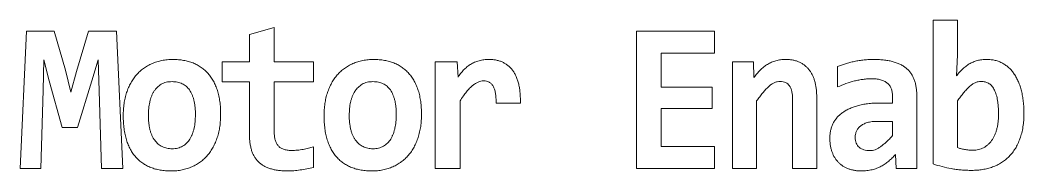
# Model space of a CAD drawing. Header units: millimetres. Extents: x -226 to 226, y -192 to 178.
# Drawn here: x -55.4 to 0.3, y 0.2 to 8.6 of the extents above; entities that cross this region are included whole.
import ezdxf

# ---------------------------------------------------------------- set-up
doc = ezdxf.new("R2010")
doc.units = ezdxf.units.MM

msp = doc.modelspace()

# ---------------------------------------------------------------- linework, layer by layer
at = {"color": 7, "linetype": 'Continuous', "lineweight": 15}
for p, q in [((-4.706, 0.61), (-4.706, 8.598)), ((-4.706, 8.598), (-3.362, 8.598)), ((-3.362, 8.598), (-3.362, 6.662)), ((-55.374, 0.36), (-55.022, 7.98)), ((-55.022, 7.98), (-53.49, 7.98)), ((-53.49, 7.98), (-52.857, 5.817)), ((-52.251, 5.748), (-51.586, 7.98)), ((-51.586, 7.98), (-50.026, 7.98)), ((-50.026, 7.98), (-49.668, 0.36)), ((-42.649, 7.8), (-41.272, 8.178)), ((-42.649, 6.283), (-42.649, 7.8)), ((-41.272, 8.178), (-41.272, 6.283)), ((-21.174, 0.36), (-21.174, 7.98)), ((-21.174, 7.98), (-16.841, 7.98)), ((-16.841, 7.98), (-16.841, 6.767)), ((-16.841, 6.767), (-19.799, 6.767)), ((-19.799, 6.767), (-19.799, 4.872)), ((-54.063, 6.389), (-54.101, 4.703)), ((-53.761, 5.223), (-54.063, 6.389)), ((-51.045, 6.389), (-51.392, 5.223)), ((-50.995, 4.668), (-51.045, 6.389)), ((-44.152, 5.176), (-44.152, 6.283)), ((-44.152, 6.283), (-42.649, 6.283)), ((-41.272, 6.283), (-39.097, 6.283)), ((-39.097, 6.283), (-39.097, 5.176)), ((-32.341, 0.36), (-32.341, 6.283)), ((-32.341, 6.283), (-31.125, 6.283)), ((-31.125, 6.283), (-31.075, 5.421)), ((-15.851, 0.36), (-15.851, 6.283)), ((-15.851, 6.283), (-14.688, 6.283)), ((-14.688, 6.283), (-14.655, 5.409)), ((-3.362, 6.662), (-3.417, 5.496)), ((-52.857, 5.817), (-52.555, 4.599)), ((-52.555, 4.599), (-52.251, 5.748)), ((-10.009, 4.884), (-10.009, 6.021)), ((-53.039, 2.628), (-53.761, 5.223)), ((-51.392, 5.223), (-52.191, 2.628)), ((-42.649, 5.176), (-44.152, 5.176)), ((-42.649, 2.284), (-42.649, 5.176)), ((-39.097, 5.176), (-41.272, 5.176)), ((-41.272, 5.176), (-41.272, 2.389)), ((-54.101, 4.703), (-54.222, 0.36)), ((-50.864, 0.36), (-50.995, 4.668)), ((-19.799, 4.872), (-16.98, 4.872)), ((-16.98, 4.872), (-16.98, 3.689)), ((-30.964, 4.108), (-30.964, 0.36)), ((-27.616, 3.981), (-28.965, 3.981)), ((-14.507, 4.108), (-14.507, 0.36)), ((-12.513, 0.36), (-12.513, 4.219)), ((-11.171, 4.336), (-11.171, 0.36)), ((-7.696, 3.993), (-6.963, 3.993)), ((-6.963, 3.993), (-6.963, 4.348)), ((-5.619, 4.405), (-5.619, 0.36)), ((-3.362, 4.108), (-3.362, 1.521)), ((-16.98, 3.689), (-19.799, 3.689)), ((-19.799, 3.689), (-19.799, 1.572)), ((-6.963, 2.977), (-7.784, 2.977)), ((-6.963, 2.184), (-6.963, 2.977)), ((-52.191, 2.628), (-53.039, 2.628)), ((-39.097, 1.555), (-39.097, 0.418)), ((-19.799, 1.572), (-16.841, 1.572)), ((-16.841, 1.572), (-16.841, 0.36)), ((-6.77, 0.36), (-6.804, 1.135)), ((-54.222, 0.36), (-55.374, 0.36)), ((-49.668, 0.36), (-50.864, 0.36)), ((-30.964, 0.36), (-32.341, 0.36)), ((-16.841, 0.36), (-21.174, 0.36)), ((-14.507, 0.36), (-15.851, 0.36)), ((-11.171, 0.36), (-12.513, 0.36)), ((-5.619, 0.36), (-6.77, 0.36))]:
    msp.add_line(p, q, dxfattribs=at)
for points, knots in [([(-49.652, 3.286), (-49.649, 3.401), (-49.645, 3.627), (-49.61, 3.956), (-49.552, 4.27), (-49.469, 4.568), (-49.364, 4.846), (-49.238, 5.105), (-49.09, 5.341), (-48.922, 5.557), (-48.732, 5.749), (-48.526, 5.922), (-48.296, 6.067), (-48.051, 6.193), (-47.785, 6.291), (-47.502, 6.362), (-47.203, 6.404), (-46.999, 6.409), (-46.895, 6.411)], [0, 0, 0, 0, 0.073521, 0.143709, 0.211368, 0.276972, 0.340224, 0.40118, 0.4601, 0.517938, 0.575091, 0.632243, 0.689415, 0.747906, 0.807889, 0.869637, 0.933439, 1, 1, 1, 1]), ([(-46.895, 6.411), (-46.793, 6.409), (-46.594, 6.404), (-46.304, 6.368), (-46.033, 6.305), (-45.778, 6.221), (-45.54, 6.113), (-45.322, 5.978), (-45.122, 5.82), (-44.942, 5.638), (-44.78, 5.432), (-44.638, 5.205), (-44.519, 4.954), (-44.419, 4.68), (-44.339, 4.384), (-44.286, 4.065), (-44.249, 3.725), (-44.246, 3.49), (-44.245, 3.369)], [0, 0, 0, 0, 0.066687, 0.130052, 0.190325, 0.248659, 0.305427, 0.360698, 0.415906, 0.471543, 0.528105, 0.586287, 0.646401, 0.709764, 0.776429, 0.846739, 0.920909, 1, 1, 1, 1]), ([(-38.507, 3.286), (-38.505, 3.401), (-38.5, 3.627), (-38.465, 3.956), (-38.407, 4.27), (-38.325, 4.568), (-38.219, 4.846), (-38.094, 5.105), (-37.946, 5.341), (-37.778, 5.557), (-37.588, 5.749), (-37.381, 5.922), (-37.151, 6.067), (-36.906, 6.193), (-36.641, 6.291), (-36.358, 6.362), (-36.059, 6.404), (-35.855, 6.409), (-35.75, 6.411)], [0, 0, 0, 0, 0.073521, 0.143709, 0.211368, 0.276972, 0.340224, 0.40118, 0.4601, 0.517938, 0.575091, 0.632243, 0.689415, 0.747906, 0.807889, 0.869637, 0.933439, 1, 1, 1, 1]), ([(-35.75, 6.411), (-35.648, 6.409), (-35.449, 6.404), (-35.16, 6.368), (-34.888, 6.305), (-34.633, 6.221), (-34.395, 6.113), (-34.177, 5.978), (-33.977, 5.82), (-33.797, 5.638), (-33.636, 5.432), (-33.493, 5.205), (-33.374, 4.954), (-33.274, 4.68), (-33.194, 4.384), (-33.141, 4.065), (-33.105, 3.725), (-33.102, 3.49), (-33.1, 3.369)], [0, 0, 0, 0, 0.066687, 0.130052, 0.190325, 0.248659, 0.305427, 0.360698, 0.415906, 0.471543, 0.528105, 0.586287, 0.646401, 0.709764, 0.776429, 0.846739, 0.920909, 1, 1, 1, 1]), ([(-31.075, 5.421), (-31.027, 5.494), (-30.934, 5.637), (-30.768, 5.83), (-30.584, 6), (-30.38, 6.146), (-30.154, 6.262), (-29.905, 6.347), (-29.631, 6.403), (-29.44, 6.408), (-29.34, 6.411)], [0, 0, 0, 0, 0.123934, 0.244377, 0.363385, 0.481642, 0.602207, 0.726042, 0.857968, 1, 1, 1, 1]), ([(-29.34, 6.411), (-29.272, 6.409), (-29.138, 6.404), (-28.942, 6.378), (-28.759, 6.327), (-28.588, 6.26), (-28.43, 6.172), (-28.284, 6.067), (-28.151, 5.943), (-28.034, 5.798), (-27.929, 5.636), (-27.839, 5.455), (-27.763, 5.254), (-27.704, 5.034), (-27.656, 4.796), (-27.629, 4.54), (-27.613, 4.266), (-27.615, 4.078), (-27.616, 3.981)], [0, 0, 0, 0, 0.06063, 0.1182, 0.17412, 0.227791, 0.280625, 0.33345, 0.386373, 0.440971, 0.497288, 0.556455, 0.619585, 0.686618, 0.757671, 0.833476, 0.914005, 1, 1, 1, 1]), ([(-14.655, 5.409), (-14.598, 5.482), (-14.485, 5.624), (-14.306, 5.823), (-14.114, 5.998), (-13.905, 6.145), (-13.679, 6.261), (-13.435, 6.347), (-13.168, 6.403), (-12.98, 6.408), (-12.883, 6.411)], [0, 0, 0, 0, 0.130761, 0.256321, 0.377885, 0.497071, 0.616071, 0.735227, 0.862248, 1, 1, 1, 1]), ([(-12.883, 6.411), (-12.813, 6.41), (-12.678, 6.407), (-12.482, 6.378), (-12.3, 6.333), (-12.133, 6.266), (-11.978, 6.185), (-11.838, 6.086), (-11.71, 5.972), (-11.596, 5.844), (-11.495, 5.701), (-11.407, 5.544), (-11.335, 5.372), (-11.274, 5.188), (-11.229, 4.991), (-11.193, 4.783), (-11.175, 4.563), (-11.172, 4.413), (-11.171, 4.336)], [0, 0, 0, 0, 0.068583, 0.132654, 0.194052, 0.252522, 0.309521, 0.365612, 0.420966, 0.47712, 0.534, 0.593077, 0.653458, 0.717213, 0.783559, 0.852454, 0.924646, 1, 1, 1, 1]), ([(-10.009, 6.021), (-9.939, 6.048), (-9.797, 6.106), (-9.572, 6.179), (-9.332, 6.245), (-9.079, 6.303), (-8.815, 6.352), (-8.543, 6.386), (-8.267, 6.407), (-8.082, 6.41), (-7.988, 6.411)], [0, 0, 0, 0, 0.108261, 0.22246, 0.341838, 0.468487, 0.599031, 0.731029, 0.864015, 1, 1, 1, 1]), ([(-7.988, 6.411), (-7.887, 6.409), (-7.694, 6.406), (-7.415, 6.384), (-7.159, 6.345), (-6.924, 6.29), (-6.709, 6.219), (-6.513, 6.135), (-6.338, 6.033), (-6.183, 5.914), (-6.046, 5.78), (-5.93, 5.63), (-5.831, 5.464), (-5.753, 5.282), (-5.693, 5.085), (-5.65, 4.873), (-5.624, 4.645), (-5.621, 4.487), (-5.619, 4.405)], [0, 0, 0, 0, 0.0842434, 0.1624142, 0.2348997, 0.3020443, 0.3652504, 0.4244141, 0.4810226, 0.5352281, 0.5882717, 0.6410319, 0.6950642, 0.7499054, 0.8071558, 0.8674255, 0.9317191, 1, 1, 1, 1]), ([(-3.417, 5.496), (-3.366, 5.562), (-3.266, 5.694), (-3.092, 5.87), (-2.91, 6.028), (-2.713, 6.165), (-2.498, 6.276), (-2.263, 6.356), (-2.007, 6.403), (-1.829, 6.408), (-1.738, 6.411)], [0, 0, 0, 0, 0.12645, 0.249673, 0.37078, 0.489809, 0.609609, 0.733246, 0.86281, 1, 1, 1, 1]), ([(-1.738, 6.411), (-1.657, 6.408), (-1.5, 6.403), (-1.27, 6.365), (-1.056, 6.297), (-0.855, 6.205), (-0.67, 6.088), (-0.499, 5.949), (-0.344, 5.787), (-0.206, 5.603), (-0.084, 5.397), (0.026, 5.173), (0.117, 4.927), (0.192, 4.661), (0.253, 4.377), (0.295, 4.075), (0.321, 3.756), (0.325, 3.538), (0.326, 3.426)], [0, 0, 0, 0, 0.059417, 0.115701, 0.170779, 0.224432, 0.277924, 0.331527, 0.38607, 0.44234, 0.500691, 0.561901, 0.625726, 0.69359, 0.764644, 0.839127, 0.917772, 1, 1, 1, 1]), ([(-46.938, 5.181), (-46.994, 5.18), (-47.104, 5.177), (-47.262, 5.149), (-47.408, 5.102), (-47.54, 5.038), (-47.658, 4.957), (-47.766, 4.863), (-47.864, 4.757), (-47.949, 4.636), (-48.024, 4.504), (-48.089, 4.361), (-48.139, 4.207), (-48.198, 3.986), (-48.243, 3.689), (-48.251, 3.447), (-48.254, 3.322)], [0, 0, 0, 0, 0.066047, 0.128237, 0.186984, 0.243878, 0.299135, 0.354475, 0.410211, 0.468111, 0.526885, 0.587435, 0.650651, 0.71677, 0.854427, 1, 1, 1, 1]), ([(-45.644, 3.333), (-45.645, 3.407), (-45.647, 3.551), (-45.662, 3.761), (-45.689, 3.956), (-45.722, 4.138), (-45.768, 4.304), (-45.826, 4.456), (-45.89, 4.595), (-45.969, 4.718), (-46.055, 4.828), (-46.153, 4.922), (-46.259, 5.002), (-46.376, 5.069), (-46.503, 5.118), (-46.639, 5.155), (-46.785, 5.178), (-46.886, 5.18), (-46.938, 5.181)], [0, 0, 0, 0, 0.087026, 0.168859, 0.245739, 0.317828, 0.385086, 0.447842, 0.507574, 0.564267, 0.618513, 0.67098, 0.722508, 0.774457, 0.827434, 0.881913, 0.939241, 1, 1, 1, 1]), ([(-35.793, 5.181), (-35.85, 5.18), (-35.96, 5.177), (-36.118, 5.149), (-36.263, 5.102), (-36.395, 5.038), (-36.514, 4.957), (-36.621, 4.863), (-36.72, 4.757), (-36.805, 4.636), (-36.879, 4.504), (-36.944, 4.361), (-36.995, 4.207), (-37.053, 3.986), (-37.099, 3.689), (-37.106, 3.447), (-37.11, 3.322)], [0, 0, 0, 0, 0.066047, 0.128237, 0.186984, 0.243878, 0.299135, 0.354475, 0.410211, 0.468111, 0.526885, 0.587435, 0.650651, 0.71677, 0.854427, 1, 1, 1, 1]), ([(-34.5, 3.333), (-34.501, 3.407), (-34.502, 3.551), (-34.518, 3.761), (-34.544, 3.956), (-34.577, 4.138), (-34.624, 4.304), (-34.682, 4.456), (-34.746, 4.595), (-34.825, 4.718), (-34.911, 4.828), (-35.009, 4.922), (-35.115, 5.002), (-35.231, 5.069), (-35.359, 5.118), (-35.495, 5.155), (-35.641, 5.178), (-35.742, 5.18), (-35.793, 5.181)], [0, 0, 0, 0, 0.087026, 0.168859, 0.245739, 0.317828, 0.385086, 0.447842, 0.507574, 0.564267, 0.618513, 0.67098, 0.722508, 0.774457, 0.827434, 0.881913, 0.939241, 1, 1, 1, 1]), ([(-29.655, 5.223), (-29.705, 5.22), (-29.809, 5.214), (-29.963, 5.159), (-30.119, 5.076), (-30.277, 4.959), (-30.441, 4.806), (-30.61, 4.612), (-30.788, 4.376), (-30.903, 4.201), (-30.964, 4.108)], [0, 0, 0, 0, 0.0846722, 0.1743696, 0.2718046, 0.3806304, 0.5046236, 0.6479677, 0.8131235, 1, 1, 1, 1]), ([(-28.965, 3.981), (-28.965, 4.033), (-28.963, 4.136), (-28.965, 4.284), (-28.978, 4.419), (-28.999, 4.577), (-29.041, 4.751), (-29.12, 4.926), (-29.221, 5.065), (-29.349, 5.157), (-29.496, 5.214), (-29.601, 5.22), (-29.655, 5.223)], [0, 0, 0, 0, 0.098955, 0.191476, 0.275705, 0.352821, 0.489249, 0.607635, 0.71046, 0.805113, 0.899399, 1, 1, 1, 1]), ([(-13.197, 5.193), (-13.253, 5.189), (-13.368, 5.181), (-13.536, 5.125), (-13.699, 5.03), (-13.856, 4.899), (-14.012, 4.738), (-14.175, 4.553), (-14.342, 4.341), (-14.45, 4.188), (-14.507, 4.108)], [0, 0, 0, 0, 0.095676, 0.194547, 0.299455, 0.414408, 0.541231, 0.680818, 0.834342, 1, 1, 1, 1]), ([(-12.513, 4.219), (-12.515, 4.295), (-12.517, 4.438), (-12.55, 4.638), (-12.602, 4.809), (-12.677, 4.95), (-12.775, 5.061), (-12.897, 5.139), (-13.041, 5.185), (-13.143, 5.19), (-13.197, 5.193)], [0, 0, 0, 0, 0.16885, 0.317794, 0.447922, 0.562857, 0.669616, 0.773114, 0.880605, 1, 1, 1, 1]), ([(-8.098, 5.338), (-8.181, 5.337), (-8.345, 5.335), (-8.591, 5.311), (-8.835, 5.273), (-9.157, 5.204), (-9.554, 5.085), (-9.857, 4.951), (-10.009, 4.884)], [0, 0, 0, 0, 0.124824, 0.249245, 0.373764, 0.498695, 0.748503, 1, 1, 1, 1]), ([(-6.963, 4.348), (-6.966, 4.421), (-6.972, 4.559), (-7.016, 4.757), (-7.095, 4.932), (-7.216, 5.079), (-7.376, 5.195), (-7.539, 5.261), (-7.686, 5.301), (-7.812, 5.324), (-7.951, 5.335), (-8.048, 5.337), (-8.098, 5.338)], [0, 0, 0, 0, 0.125366, 0.240382, 0.349584, 0.455511, 0.567155, 0.689968, 0.758401, 0.83159, 0.912919, 1, 1, 1, 1]), ([(-2.053, 5.193), (-2.109, 5.189), (-2.223, 5.181), (-2.392, 5.125), (-2.555, 5.03), (-2.712, 4.899), (-2.868, 4.738), (-3.031, 4.553), (-3.197, 4.341), (-3.306, 4.188), (-3.362, 4.108)], [0, 0, 0, 0, 0.095676, 0.194547, 0.299455, 0.414408, 0.541231, 0.680818, 0.834342, 1, 1, 1, 1]), ([(-1.084, 3.369), (-1.084, 3.447), (-1.085, 3.598), (-1.097, 3.816), (-1.117, 4.015), (-1.147, 4.197), (-1.183, 4.362), (-1.225, 4.512), (-1.277, 4.646), (-1.336, 4.765), (-1.402, 4.869), (-1.471, 4.961), (-1.553, 5.034), (-1.64, 5.093), (-1.734, 5.139), (-1.835, 5.17), (-1.941, 5.189), (-2.015, 5.192), (-2.053, 5.193)], [0, 0, 0, 0, 0.101621, 0.195906, 0.282293, 0.361764, 0.434455, 0.501369, 0.563807, 0.620609, 0.673671, 0.723146, 0.769685, 0.81486, 0.859639, 0.904298, 0.951344, 1, 1, 1, 1]), ([(-10.444, 2.056), (-10.442, 2.125), (-10.438, 2.26), (-10.407, 2.46), (-10.352, 2.651), (-10.281, 2.834), (-10.184, 3.006), (-10.067, 3.167), (-9.924, 3.313), (-9.764, 3.449), (-9.579, 3.569), (-9.375, 3.679), (-9.148, 3.771), (-8.9, 3.851), (-8.631, 3.914), (-8.339, 3.961), (-8.024, 3.988), (-7.807, 3.991), (-7.696, 3.993)], [0, 0, 0, 0, 0.054445, 0.107632, 0.159853, 0.211527, 0.263276, 0.31592, 0.36924, 0.424703, 0.482747, 0.543869, 0.608192, 0.676831, 0.750091, 0.827841, 0.911325, 1, 1, 1, 1]), ([(-44.245, 3.369), (-44.247, 3.255), (-44.252, 3.031), (-44.287, 2.702), (-44.345, 2.388), (-44.428, 2.091), (-44.531, 1.811), (-44.656, 1.55), (-44.801, 1.31), (-44.967, 1.091), (-45.154, 0.895), (-45.362, 0.723), (-45.59, 0.574), (-45.837, 0.448), (-46.103, 0.346), (-46.388, 0.277), (-46.69, 0.232), (-46.897, 0.227), (-47.004, 0.225)], [0, 0, 0, 0, 0.072519, 0.142449, 0.20986, 0.275223, 0.338456, 0.399358, 0.458492, 0.516473, 0.573687, 0.630348, 0.687707, 0.746475, 0.806367, 0.868243, 0.932587, 1, 1, 1, 1]), ([(-33.1, 3.369), (-33.103, 3.255), (-33.107, 3.031), (-33.142, 2.702), (-33.2, 2.388), (-33.284, 2.091), (-33.387, 1.811), (-33.511, 1.55), (-33.657, 1.31), (-33.823, 1.091), (-34.01, 0.895), (-34.218, 0.723), (-34.445, 0.574), (-34.693, 0.448), (-34.959, 0.346), (-35.244, 0.277), (-35.546, 0.232), (-35.753, 0.227), (-35.859, 0.225)], [0, 0, 0, 0, 0.072519, 0.142449, 0.20986, 0.275223, 0.338456, 0.399358, 0.458492, 0.516473, 0.573687, 0.630348, 0.687707, 0.746475, 0.806367, 0.868243, 0.932587, 1, 1, 1, 1]), ([(0.326, 3.426), (0.323, 3.295), (0.318, 3.04), (0.279, 2.672), (0.21, 2.331), (0.115, 2.018), (-0.004, 1.732), (-0.144, 1.47), (-0.307, 1.234), (-0.491, 1.023), (-0.697, 0.841), (-0.917, 0.679), (-1.157, 0.546), (-1.413, 0.44), (-1.684, 0.356), (-1.967, 0.299), (-2.261, 0.261), (-2.462, 0.256), (-2.564, 0.254)], [0, 0, 0, 0, 0.080952, 0.156618, 0.227947, 0.294733, 0.358194, 0.418683, 0.477346, 0.534426, 0.590709, 0.646355, 0.702429, 0.759367, 0.817282, 0.876365, 0.937145, 1, 1, 1, 1]), ([(-2.493, 1.374), (-2.441, 1.375), (-2.339, 1.379), (-2.188, 1.404), (-2.046, 1.451), (-1.911, 1.51), (-1.785, 1.59), (-1.667, 1.681), (-1.559, 1.787), (-1.461, 1.909), (-1.377, 2.047), (-1.296, 2.195), (-1.235, 2.361), (-1.178, 2.539), (-1.136, 2.73), (-1.105, 2.933), (-1.088, 3.148), (-1.085, 3.294), (-1.084, 3.369)], [0, 0, 0, 0, 0.056886, 0.112601, 0.166288, 0.220241, 0.274361, 0.32877, 0.38366, 0.440234, 0.499236, 0.560491, 0.624831, 0.692898, 0.764704, 0.83941, 0.917919, 1, 1, 1, 1]), ([(-47.004, 0.225), (-47.104, 0.227), (-47.302, 0.231), (-47.589, 0.269), (-47.861, 0.326), (-48.116, 0.411), (-48.353, 0.52), (-48.571, 0.653), (-48.773, 0.808), (-48.953, 0.99), (-49.116, 1.193), (-49.255, 1.423), (-49.377, 1.675), (-49.476, 1.951), (-49.556, 2.251), (-49.612, 2.575), (-49.644, 2.923), (-49.649, 3.163), (-49.652, 3.286)], [0, 0, 0, 0, 0.065656, 0.128381, 0.188234, 0.246321, 0.302849, 0.35769, 0.412729, 0.467865, 0.523893, 0.58195, 0.64231, 0.705757, 0.772863, 0.844048, 0.919734, 1, 1, 1, 1]), ([(-48.254, 3.322), (-48.253, 3.247), (-48.252, 3.102), (-48.234, 2.892), (-48.207, 2.695), (-48.17, 2.512), (-48.12, 2.344), (-48.058, 2.19), (-47.989, 2.05), (-47.905, 1.925), (-47.814, 1.814), (-47.713, 1.718), (-47.603, 1.637), (-47.485, 1.572), (-47.36, 1.519), (-47.226, 1.483), (-47.085, 1.46), (-46.988, 1.458), (-46.938, 1.457)], [0, 0, 0, 0, 0.087097, 0.169086, 0.245528, 0.318039, 0.385851, 0.449284, 0.510091, 0.568051, 0.623709, 0.677246, 0.729495, 0.78167, 0.833914, 0.886726, 0.942335, 1, 1, 1, 1]), ([(-46.938, 1.457), (-46.884, 1.458), (-46.778, 1.46), (-46.627, 1.49), (-46.485, 1.532), (-46.354, 1.595), (-46.236, 1.675), (-46.128, 1.768), (-46.034, 1.875), (-45.95, 1.996), (-45.878, 2.13), (-45.813, 2.273), (-45.763, 2.43), (-45.704, 2.655), (-45.654, 2.957), (-45.647, 3.205), (-45.644, 3.333)], [0, 0, 0, 0, 0.063392, 0.122964, 0.180051, 0.236076, 0.291922, 0.346341, 0.402155, 0.45876, 0.517827, 0.579024, 0.642912, 0.709718, 0.850987, 1, 1, 1, 1]), ([(-35.859, 0.225), (-35.96, 0.227), (-36.157, 0.231), (-36.444, 0.269), (-36.716, 0.326), (-36.971, 0.411), (-37.208, 0.52), (-37.427, 0.653), (-37.629, 0.808), (-37.809, 0.99), (-37.972, 1.193), (-38.11, 1.423), (-38.232, 1.675), (-38.332, 1.951), (-38.411, 2.251), (-38.468, 2.575), (-38.5, 2.923), (-38.505, 3.163), (-38.507, 3.286)], [0, 0, 0, 0, 0.065656, 0.128381, 0.188234, 0.246321, 0.302849, 0.35769, 0.412729, 0.467865, 0.523893, 0.58195, 0.64231, 0.705757, 0.772863, 0.844048, 0.919734, 1, 1, 1, 1]), ([(-37.11, 3.322), (-37.109, 3.247), (-37.108, 3.102), (-37.09, 2.892), (-37.062, 2.695), (-37.025, 2.512), (-36.975, 2.344), (-36.914, 2.19), (-36.845, 2.05), (-36.76, 1.925), (-36.669, 1.814), (-36.568, 1.718), (-36.458, 1.637), (-36.34, 1.572), (-36.216, 1.519), (-36.082, 1.483), (-35.941, 1.46), (-35.843, 1.458), (-35.793, 1.457)], [0, 0, 0, 0, 0.087097, 0.169086, 0.245528, 0.318039, 0.385851, 0.449284, 0.510091, 0.568051, 0.623709, 0.677246, 0.729495, 0.78167, 0.833914, 0.886726, 0.942335, 1, 1, 1, 1]), ([(-35.793, 1.457), (-35.739, 1.458), (-35.634, 1.46), (-35.482, 1.49), (-35.34, 1.532), (-35.21, 1.595), (-35.091, 1.675), (-34.984, 1.768), (-34.889, 1.875), (-34.805, 1.996), (-34.734, 2.13), (-34.669, 2.273), (-34.618, 2.43), (-34.56, 2.655), (-34.509, 2.957), (-34.503, 3.205), (-34.5, 3.333)], [0, 0, 0, 0, 0.063392, 0.122964, 0.180051, 0.236076, 0.291922, 0.346341, 0.402155, 0.45876, 0.517827, 0.579024, 0.642912, 0.709718, 0.850987, 1, 1, 1, 1]), ([(-7.784, 2.977), (-7.839, 2.976), (-7.944, 2.973), (-8.096, 2.962), (-8.235, 2.94), (-8.36, 2.908), (-8.473, 2.871), (-8.575, 2.825), (-8.668, 2.776), (-8.771, 2.699), (-8.88, 2.59), (-8.971, 2.436), (-9.025, 2.267), (-9.031, 2.15), (-9.035, 2.091)], [0, 0, 0, 0, 0.095066, 0.183361, 0.264427, 0.338657, 0.407293, 0.471781, 0.532208, 0.58942, 0.695517, 0.796893, 0.897491, 1, 1, 1, 1]), ([(-40.53, 0.225), (-40.618, 0.226), (-40.789, 0.227), (-41.036, 0.253), (-41.265, 0.29), (-41.475, 0.344), (-41.668, 0.411), (-41.842, 0.5), (-42.001, 0.599), (-42.142, 0.718), (-42.267, 0.851), (-42.37, 1.006), (-42.459, 1.174), (-42.53, 1.361), (-42.582, 1.567), (-42.622, 1.789), (-42.644, 2.031), (-42.647, 2.198), (-42.649, 2.284)], [0, 0, 0, 0, 0.0779189, 0.1500901, 0.2177761, 0.2809541, 0.3406316, 0.3971813, 0.4517627, 0.5052553, 0.5582312, 0.6121027, 0.6675329, 0.7254902, 0.7871994, 0.853476, 0.9240885, 1, 1, 1, 1]), ([(-41.272, 2.389), (-41.27, 2.31), (-41.266, 2.16), (-41.224, 1.95), (-41.158, 1.769), (-41.059, 1.618), (-40.925, 1.499), (-40.751, 1.42), (-40.545, 1.369), (-40.394, 1.365), (-40.314, 1.363)], [0, 0, 0, 0, 0.14738, 0.277856, 0.394285, 0.501922, 0.608439, 0.721937, 0.85149, 1, 1, 1, 1]), ([(-8.698, 0.225), (-8.767, 0.226), (-8.903, 0.229), (-9.099, 0.256), (-9.282, 0.297), (-9.452, 0.356), (-9.608, 0.431), (-9.752, 0.517), (-9.882, 0.618), (-10.001, 0.731), (-10.105, 0.858), (-10.195, 0.997), (-10.271, 1.148), (-10.336, 1.311), (-10.382, 1.485), (-10.42, 1.668), (-10.44, 1.859), (-10.443, 1.99), (-10.444, 2.056)], [0, 0, 0, 0, 0.072994, 0.141702, 0.206622, 0.269145, 0.329265, 0.387669, 0.444815, 0.501515, 0.55847, 0.615981, 0.674745, 0.735634, 0.798807, 0.863348, 0.930643, 1, 1, 1, 1]), ([(-9.035, 2.091), (-9.032, 2.034), (-9.028, 1.926), (-8.985, 1.774), (-8.918, 1.641), (-8.818, 1.535), (-8.695, 1.451), (-8.552, 1.392), (-8.389, 1.358), (-8.274, 1.354), (-8.214, 1.351)], [0, 0, 0, 0, 0.135407, 0.258365, 0.373559, 0.487594, 0.604479, 0.725455, 0.856455, 1, 1, 1, 1]), ([(-8.214, 1.351), (-8.166, 1.354), (-8.069, 1.36), (-7.922, 1.402), (-7.774, 1.471), (-7.624, 1.569), (-7.468, 1.689), (-7.304, 1.832), (-7.135, 2), (-7.022, 2.121), (-6.963, 2.184)], [0, 0, 0, 0, 0.092299, 0.189866, 0.294634, 0.40994, 0.536987, 0.67831, 0.831996, 1, 1, 1, 1]), ([(-40.314, 1.363), (-40.205, 1.366), (-39.989, 1.37), (-39.674, 1.416), (-39.378, 1.48), (-39.188, 1.531), (-39.097, 1.555)], [0, 0, 0, 0, 0.264575, 0.522899, 0.7717, 1, 1, 1, 1]), ([(-6.804, 1.135), (-6.863, 1.071), (-6.98, 0.944), (-7.171, 0.769), (-7.374, 0.61), (-7.597, 0.477), (-7.839, 0.367), (-8.103, 0.286), (-8.392, 0.234), (-8.593, 0.228), (-8.698, 0.225)], [0, 0, 0, 0, 0.120313, 0.239001, 0.356319, 0.475038, 0.596329, 0.722779, 0.855926, 1, 1, 1, 1]), ([(-3.362, 1.521), (-3.303, 1.5), (-3.175, 1.454), (-2.964, 1.412), (-2.733, 1.379), (-2.573, 1.376), (-2.493, 1.374)], [0, 0, 0, 0, 0.2115683, 0.4591023, 0.7286227, 1, 1, 1, 1]), ([(-2.564, 0.254), (-2.664, 0.256), (-2.861, 0.259), (-3.151, 0.275), (-3.431, 0.308), (-3.786, 0.362), (-4.213, 0.457), (-4.543, 0.56), (-4.706, 0.61)], [0, 0, 0, 0, 0.137848, 0.271144, 0.399454, 0.524464, 0.765433, 1, 1, 1, 1]), ([(-39.097, 0.418), (-39.219, 0.391), (-39.461, 0.336), (-39.826, 0.274), (-40.182, 0.234), (-40.416, 0.228), (-40.53, 0.225)], [0, 0, 0, 0, 0.257612, 0.515301, 0.764807, 1, 1, 1, 1])]:
    msp.add_open_spline(points, degree=3, knots=knots, dxfattribs=at)

doc.saveas('drawing.dxf')
